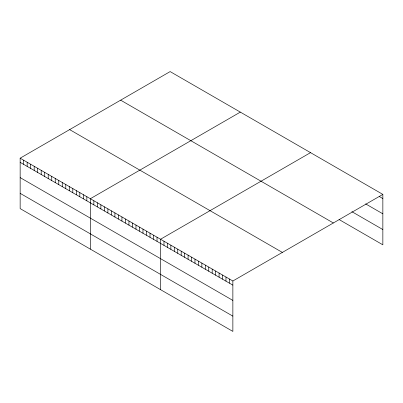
<?xml version="1.0" encoding="UTF-8"?>
<svg xmlns="http://www.w3.org/2000/svg" width="403" height="403" viewBox="0 0 403 403"><rect width="100%" height="100%" fill="white"/><g stroke="black" fill="none" stroke-linecap="round" stroke-linejoin="round"><path stroke-width="0.6" d="M20.15 158.183L232.863 280.992L232.863 331.412L20.15 208.603L20.15 158.183L170.137 71.588L382.85 194.397L382.85 244.817L339.064 219.534M240.334 112.115L90.343 198.709L90.343 249.13M310.527 152.641L160.54 239.236L160.54 289.656M232.863 280.992L382.85 194.397M379.404 196.563L382.85 198.548M365.632 203.878L382.85 213.817M351.854 211.651L382.85 229.549M120.643 100.166L333.352 222.975M69.648 129.61L282.357 252.414M20.15 162.338L232.863 285.143M20.15 177.607L232.863 300.411M20.15 193.334L232.863 316.143M229.418 279.002L229.418 283.158M225.972 277.017L225.972 281.168M222.532 275.027L222.532 279.178M219.086 273.038L219.086 277.193M215.64 271.053L215.64 275.204M212.2 269.063L212.2 273.214M208.754 267.073L208.754 271.229M205.308 265.088L205.308 269.239M201.868 263.099L201.868 267.249M198.422 261.109L198.422 265.26M194.976 259.119L194.976 263.275M191.536 257.134L191.536 261.285M188.09 255.144L188.09 259.295M184.645 253.155L184.645 257.31M181.204 251.17L181.204 255.321M177.758 249.18L177.758 253.331M174.313 247.19L174.313 251.346M170.872 245.205L170.872 249.356M167.426 243.216L167.426 247.366M163.986 241.226L163.986 245.377M157.029 237.211L157.029 241.362M153.518 235.186L153.518 239.337M150.012 233.161L150.012 237.312M146.501 231.131L146.501 235.287M142.989 229.106L142.989 233.256M139.483 227.08L139.483 231.231M135.972 225.055L135.972 229.206M132.461 223.025L132.461 227.181M128.95 221L128.95 225.151M125.444 218.975L125.444 223.126M121.933 216.95L121.933 221.101M118.422 214.92L118.422 219.076M114.91 212.895L114.91 217.046M111.404 210.87L111.404 215.021M107.893 208.845L107.893 212.996M104.382 206.815L104.382 210.971M100.876 204.789L100.876 208.94M97.365 202.764L97.365 206.915M93.854 200.739L93.854 204.89M86.836 196.684L86.836 200.835M83.325 194.659L83.325 198.81M79.814 192.634L79.814 196.785M76.308 190.604L76.308 194.76M72.797 188.579L72.797 192.73M69.286 186.554L69.286 190.705M65.775 184.529L65.775 188.68M62.269 182.499L62.269 186.654M58.757 180.473L58.757 184.624M55.246 178.448L55.246 182.599M51.735 176.423L51.735 180.574M48.229 174.393L48.229 178.549M44.718 172.368L44.718 176.519M41.207 170.343L41.207 174.494M37.701 168.318L37.701 172.469M34.19 166.288L34.19 170.444M30.678 164.263L30.678 168.414M27.167 162.238L27.167 166.389M23.661 160.213L23.661 164.364"/></g></svg>
